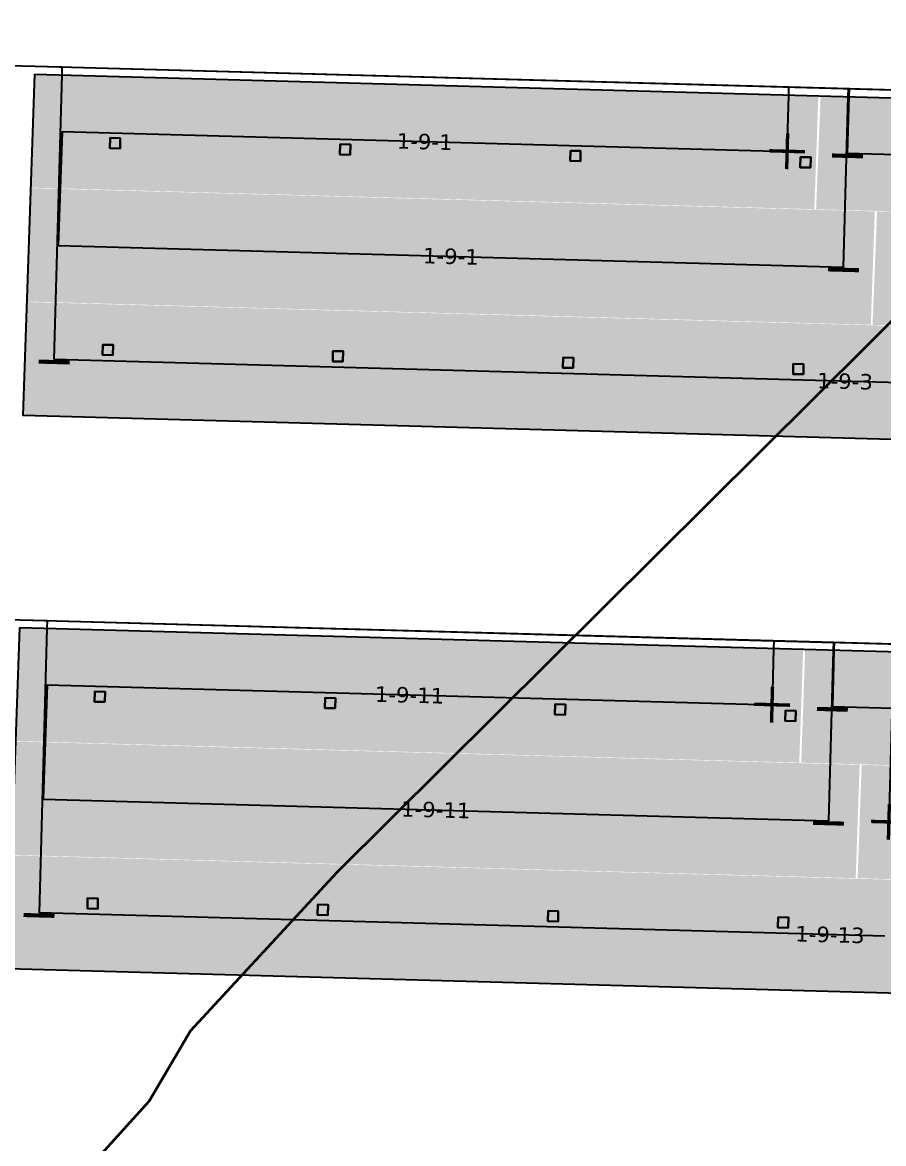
# Model space of a CAD drawing. Header units: metres. Extents: x 1477905 to 1478744, y 4202276 to 4202610.
# Drawn here: x 1478208.17 to 1478224.87, y 4202378.88 to 4202400.62 of the extents above; entities that cross this region are included whole.
import ezdxf

# ---------------------------------------------------------------- set-up
doc = ezdxf.new("R2010")
doc.units = ezdxf.units.M
doc.layers.add('Nouveau Terrain - CN - Courbes', color=22, linetype='Continuous', lineweight=0)
for name, color, linetype in [('PVcase Device Coloring', 7, 'Continuous'), ('PVcase Polarity Symbols', 7, 'Continuous'), ('PVcase Poles', 7, 'Continuous'), ('PVcase PV Modules (full frames)', 142, 'Continuous'), ('PVcase PV Modules (optimised)', 142, 'Continuous'), ('PVcase String Cables', 150, 'Continuous'), ('PVcase Stringing Numbers', 7, 'Continuous'), ('PVcase Strings', 92, 'Continuous')]:
    doc.layers.add(name, color=color, linetype=linetype)
doc.styles.get("Standard").update_dxf_attribs({"font": 'verdana.ttf'})
doc.styles.add('UBS-Style de texte', font='verdana.ttf')

# ---------------------------------------------------------------- blocks, each defined once
blk = doc.blocks.new('3P18@15DEG F FX ID1 PVBlock')
at = {"layer": 'PVcase PV Modules (optimised)', "color": 0}
blk.add_polyline3d([(0, 0, 1.773945735132677), (21.06698842950539, -0.5810537936249766, 1.773945735132684), (20.88445742833417, -7.198992669318528, 7.019385073192552e-15), (-0.1825310011712116, -6.617938875693552, 0)], close=True, dxfattribs=at)

msp = doc.modelspace()

# ---------------------------------------------------------------- hatches: boundary and pattern name
at = {"layer": 'PVcase Device Coloring', "true_color": 0x1eec00, "transparency": 33554582}
for points in [[(1478208.407984253, 4202399.616676929), (1478208.331301788, 4202397.417576113), (1478223.529904494, 4202396.998379711), (1478223.606586959, 4202399.197480528)], [(1478223.651628445, 4202399.196238227), (1478223.563607562, 4202396.997450138), (1478240.165861698, 4202396.539539279), (1478240.253882581, 4202398.738327369)], [(1478208.330965166, 4202397.407922465), (1478208.254282701, 4202395.208821649), (1478224.625006445, 4202394.757296688), (1478224.70168891, 4202396.956397505)], [(1478224.746730395, 4202396.955155204), (1478224.658709512, 4202394.756367114), (1478240.077454419, 4202394.331098915), (1478240.165475302, 4202396.529887005)], [(1478208.260016788, 4202395.199000564), (1478208.171995905, 4202393.000212475), (1478239.989047141, 4202392.122658552), (1478240.077068024, 4202394.321446641)], [(1478208.114450911, 4202388.88457876), (1478208.037706639, 4202386.685479647), (1478223.236265916, 4202386.266284444), (1478223.313010188, 4202388.465383557)], [(1478223.352192543, 4202388.464302857), (1478223.275046257, 4202386.265214833), (1478239.857457363, 4202385.807851272), (1478239.934603648, 4202388.006939296)], [(1478208.037369746, 4202386.675826008), (1478207.960625475, 4202384.476726895), (1478224.33130244, 4202384.025203225), (1478224.408046711, 4202386.224302338)], [(1478224.447229066, 4202386.223221639), (1478224.37008278, 4202384.024133615), (1478239.779972419, 4202383.599109656), (1478239.857118705, 4202385.79819768)], [(1478207.960500272, 4202384.467067417), (1478207.883353986, 4202382.267979393), (1478239.702487475, 4202381.390368041), (1478239.779633761, 4202383.589456065)]]:
    msp.add_hatch(color=3, dxfattribs=at).paths.add_polyline_path(points, flags=0)

# ---------------------------------------------------------------- linework, layer by layer
at = {"layer": 'Nouveau Terrain - CN - Courbes', "linetype": 'Continuous', "lineweight": 35}
msp.add_polyline3d([(1478191.782635741, 4202356.570647975, 79), (1478193.89331294, 4202358.324786164, 79), (1478195.737303268, 4202360.256982432, 79), (1478197.314606725, 4202362.367236781, 79), (1478200.251802954, 4202367.235182418, 79), (1478203.914042377, 4202372.327660529, 79), (1478207.918292536, 4202376.715558602, 79), (1478210.622893586, 4202379.700179767, 79), (1478211.424748836, 4202381.066530217, 79), (1478214.269165729, 4202384.139346729, 79), (1478230.73496988, 4202400.497210523, 79), (1478231.185462881, 4202401.067390285, 79), (1478231.189882716, 4202401.065276367, 79), (1478214.497266009, 4202439.76163587, 79), (1478213.574482175, 4202441.461250806, 79), (1478212.620447949, 4202441.535727794, 79), (1478210.986722192, 4202443.136237929, 79), (1478201.027599666, 4202459.38765746, 79), (1478198.790491017, 4202462.950725718, 79), (1478198.141995931, 4202464.664792827, 79), (1478198.128734443, 4202465.427372285, 79), (1478198.906600003, 4202468.265673866, 79)], dxfattribs=at)
at = {"layer": 'PVcase Poles'}
for points in [[(1478209.858901103, 4202398.180127949, 78.45183198407285), (1478209.864415256, 4202398.380051921, 78.45183198407285), (1478209.864415256, 4202398.380051921, 81.78515316226411), (1478209.858901103, 4202398.180127949, 81.73154352425762), (1478209.858901103, 4202398.180127949, 78.45183198407285), (1478210.058825074, 4202398.174613797, 78.45183198407285), (1478210.058825074, 4202398.174613797, 81.72610640476356), (1478209.858901103, 4202398.180127949, 81.73154352425762), (1478210.058825074, 4202398.174613797, 81.72610640476356), (1478210.064339226, 4202398.374537769, 81.77971604277003), (1478210.064339226, 4202398.374537769, 78.45183198407285), (1478210.058825074, 4202398.174613797, 78.45183198407285), (1478210.064339226, 4202398.374537769, 78.45183198407285), (1478209.864415256, 4202398.380051921, 78.45183198407285), (1478210.064339226, 4202398.374537769, 78.45183198407285), (1478210.064339226, 4202398.374537769, 81.77971604277003), (1478209.864415256, 4202398.380051921, 81.78515316226411)], [(1478214.324552352, 4202398.056959723, 78.33525065766472), (1478214.330066505, 4202398.256883695, 78.33525065766472), (1478214.330066505, 4202398.256883695, 81.66370559771633), (1478214.324552352, 4202398.056959723, 81.61009595970984), (1478214.324552352, 4202398.056959723, 78.33525065766472), (1478214.524476323, 4202398.051445571, 78.33525065766472), (1478214.524476323, 4202398.051445571, 81.60465884021578), (1478214.324552352, 4202398.056959723, 81.61009595970984), (1478214.524476323, 4202398.051445571, 81.60465884021578), (1478214.529990475, 4202398.251369542, 81.65826847822227), (1478214.529990475, 4202398.251369542, 78.33525065766472), (1478214.524476323, 4202398.051445571, 78.33525065766472), (1478214.529990475, 4202398.251369542, 78.33525065766472), (1478214.330066505, 4202398.256883695, 78.33525065766472), (1478214.529990475, 4202398.251369542, 78.33525065766472), (1478214.529990475, 4202398.251369542, 81.65826847822227), (1478214.330066505, 4202398.256883695, 81.66370559771633)], [(1478218.790203601, 4202397.933791497, 78.22312283346403), (1478218.795717753, 4202398.133715468, 78.22312283346403), (1478218.795717753, 4202398.133715468, 81.54225803317317), (1478218.790203601, 4202397.933791497, 81.48864839516668), (1478218.790203601, 4202397.933791497, 78.22312283346403), (1478218.990127572, 4202397.928277344, 78.22312283346403), (1478218.990127572, 4202397.928277344, 81.48321127567262), (1478218.790203601, 4202397.933791497, 81.48864839516668), (1478218.990127572, 4202397.928277344, 81.48321127567262), (1478218.995641724, 4202398.128201316, 81.5368209136791), (1478218.995641724, 4202398.128201316, 78.22312283346403), (1478218.990127572, 4202397.928277344, 78.22312283346403), (1478218.995641724, 4202398.128201316, 78.22312283346403), (1478218.795717753, 4202398.133715468, 78.22312283346403), (1478218.995641724, 4202398.128201316, 78.22312283346403), (1478218.995641724, 4202398.128201316, 81.5368209136791), (1478218.795717753, 4202398.133715468, 81.54225803317317)], [(1478223.25585485, 4202397.81062327, 78.06351415754759), (1478223.261369003, 4202398.010547242, 78.06351415754759), (1478223.261369003, 4202398.010547242, 81.42081046862539), (1478223.25585485, 4202397.81062327, 81.3672008306189), (1478223.25585485, 4202397.81062327, 78.06351415754759), (1478223.455778821, 4202397.805109118, 78.06351415754759), (1478223.455778821, 4202397.805109118, 81.36176371112484), (1478223.25585485, 4202397.81062327, 81.3672008306189), (1478223.455778821, 4202397.805109118, 81.36176371112484), (1478223.461292973, 4202398.00503309, 81.41537334913133), (1478223.461292973, 4202398.00503309, 78.06351415754759), (1478223.455778821, 4202397.805109118, 78.06351415754759), (1478223.461292973, 4202398.00503309, 78.06351415754759), (1478223.261369003, 4202398.010547242, 78.06351415754759), (1478223.461292973, 4202398.00503309, 78.06351415754759), (1478223.461292973, 4202398.00503309, 81.41537334913133), (1478223.261369003, 4202398.010547242, 81.42081046862539)], [(1478209.71911911, 4202394.171457967, 78.36077518531188), (1478209.724633262, 4202394.371381938, 78.36077518531188), (1478209.724633262, 4202394.371381938, 80.71080587991209), (1478209.71911911, 4202394.171457967, 80.6571962419056), (1478209.71911911, 4202394.171457967, 78.36077518531188), (1478209.919043081, 4202394.165943814, 78.36077518531188), (1478209.919043081, 4202394.165943814, 80.65175912241153), (1478209.71911911, 4202394.171457967, 80.6571962419056), (1478209.919043081, 4202394.165943814, 80.65175912241153), (1478209.924557233, 4202394.365867786, 80.70536876041801), (1478209.924557233, 4202394.365867786, 78.36077518531188), (1478209.919043081, 4202394.165943814, 78.36077518531188), (1478209.924557233, 4202394.365867786, 78.36077518531188), (1478209.724633262, 4202394.371381938, 78.36077518531188), (1478209.924557233, 4202394.365867786, 78.36077518531188), (1478209.924557233, 4202394.365867786, 80.70536876041801), (1478209.724633262, 4202394.371381938, 80.71080587991209)], [(1478214.184770359, 4202394.04828974, 78.24564300563632), (1478214.190284511, 4202394.248213712, 78.24564300563632), (1478214.190284511, 4202394.248213712, 80.58935831536891), (1478214.184770359, 4202394.04828974, 80.53574867736242), (1478214.184770359, 4202394.04828974, 78.24564300563632), (1478214.38469433, 4202394.042775588, 78.24564300563632), (1478214.38469433, 4202394.042775588, 80.53031155786836), (1478214.184770359, 4202394.04828974, 80.53574867736242), (1478214.38469433, 4202394.042775588, 80.53031155786836), (1478214.390208482, 4202394.24269956, 80.58392119587485), (1478214.390208482, 4202394.24269956, 78.24564300563632), (1478214.38469433, 4202394.042775588, 78.24564300563632), (1478214.390208482, 4202394.24269956, 78.24564300563632), (1478214.190284511, 4202394.248213712, 78.24564300563632), (1478214.390208482, 4202394.24269956, 78.24564300563632), (1478214.390208482, 4202394.24269956, 80.58392119587485), (1478214.190284511, 4202394.248213712, 80.58935831536891)], [(1478218.650421608, 4202393.925121513, 78.13132539908915), (1478218.65593576, 4202394.125045485, 78.13132539908915), (1478218.65593576, 4202394.125045485, 80.4679107505755), (1478218.650421608, 4202393.925121513, 80.41430111256902), (1478218.650421608, 4202393.925121513, 78.13132539908915), (1478218.850345579, 4202393.919607361, 78.13132539908915), (1478218.850345579, 4202393.919607361, 80.40886399307495), (1478218.650421608, 4202393.925121513, 80.41430111256902), (1478218.850345579, 4202393.919607361, 80.40886399307495), (1478218.855859731, 4202394.119531333, 80.46247363108144), (1478218.855859731, 4202394.119531333, 78.13132539908915), (1478218.850345579, 4202393.919607361, 78.13132539908915), (1478218.855859731, 4202394.119531333, 78.13132539908915), (1478218.65593576, 4202394.125045485, 78.13132539908915), (1478218.855859731, 4202394.119531333, 78.13132539908915), (1478218.855859731, 4202394.119531333, 80.46247363108144), (1478218.65593576, 4202394.125045485, 80.4679107505755)], [(1478223.116072857, 4202393.801953288, 78.02084931168085), (1478223.121587009, 4202394.001877259, 78.02084931168085), (1478223.121587009, 4202394.001877259, 80.34646318627797), (1478223.116072857, 4202393.801953288, 80.2928535482715), (1478223.116072857, 4202393.801953288, 78.02084931168085), (1478223.315996828, 4202393.796439135, 78.02084931168085), (1478223.315996828, 4202393.796439135, 80.28741642877742), (1478223.116072857, 4202393.801953288, 80.2928535482715), (1478223.315996828, 4202393.796439135, 80.28741642877742), (1478223.32151098, 4202393.996363107, 80.34102606678391), (1478223.32151098, 4202393.996363107, 78.02084931168085), (1478223.315996828, 4202393.796439135, 78.02084931168085), (1478223.32151098, 4202393.996363107, 78.02084931168085), (1478223.121587009, 4202394.001877259, 78.02084931168085), (1478223.32151098, 4202393.996363107, 78.02084931168085), (1478223.32151098, 4202393.996363107, 80.34102606678391), (1478223.121587009, 4202394.001877259, 80.34646318627797)], [(1478209.565326789, 4202387.448030909, 78.20312914378984), (1478209.570840942, 4202387.64795488, 78.20312914378984), (1478209.570840942, 4202387.64795488, 81.54283992979519), (1478209.565326789, 4202387.448030909, 81.48923013860134), (1478209.565326789, 4202387.448030909, 78.20312914378984), (1478209.76525076, 4202387.442516756, 78.20312914378984), (1478209.76525076, 4202387.442516756, 81.4837720219398), (1478209.565326789, 4202387.448030909, 81.48923013860134), (1478209.76525076, 4202387.442516756, 81.4837720219398), (1478209.770764912, 4202387.642440728, 81.53738181313365), (1478209.770764912, 4202387.642440728, 78.20312914378984), (1478209.76525076, 4202387.442516756, 78.20312914378984), (1478209.770764912, 4202387.642440728, 78.20312914378984), (1478209.570840942, 4202387.64795488, 78.20312914378984), (1478209.770764912, 4202387.642440728, 78.20312914378984), (1478209.770764912, 4202387.642440728, 81.53738181313365), (1478209.570840942, 4202387.64795488, 81.54283992979519)], [(1478214.030965278, 4202387.324863035, 78.08546421280725), (1478214.03647943, 4202387.524787007, 78.08546421280725), (1478214.03647943, 4202387.524787007, 81.42092370547279), (1478214.030965278, 4202387.324863035, 81.36731391427894), (1478214.030965278, 4202387.324863035, 78.08546421280725), (1478214.230889248, 4202387.319348883, 78.08546421280725), (1478214.230889248, 4202387.319348883, 81.3618557976174), (1478214.030965278, 4202387.324863035, 81.36731391427894), (1478214.230889248, 4202387.319348883, 81.3618557976174), (1478214.236403401, 4202387.519272855, 81.41546558881124), (1478214.236403401, 4202387.519272855, 78.08546421280725), (1478214.230889248, 4202387.319348883, 78.08546421280725), (1478214.236403401, 4202387.519272855, 78.08546421280725), (1478214.03647943, 4202387.524787007, 78.08546421280725), (1478214.236403401, 4202387.519272855, 78.08546421280725), (1478214.236403401, 4202387.519272855, 81.41546558881124), (1478214.03647943, 4202387.524787007, 81.42092370547279)], [(1478218.496603766, 4202387.20169516, 77.97071826747022), (1478218.502117919, 4202387.401619132, 77.97071826747022), (1478218.502117919, 4202387.401619132, 81.29900748064526), (1478218.496603766, 4202387.20169516, 81.24539768945142), (1478218.496603766, 4202387.20169516, 77.97071826747022), (1478218.696527737, 4202387.196181008, 77.97071826747022), (1478218.696527737, 4202387.196181008, 81.23993957278986), (1478218.496603766, 4202387.20169516, 81.24539768945142), (1478218.696527737, 4202387.196181008, 81.23993957278986), (1478218.702041889, 4202387.396104979, 81.29354936398371), (1478218.702041889, 4202387.396104979, 77.97071826747022), (1478218.696527737, 4202387.196181008, 77.97071826747022), (1478218.702041889, 4202387.396104979, 77.97071826747022), (1478218.502117919, 4202387.401619132, 77.97071826747022), (1478218.702041889, 4202387.396104979, 77.97071826747022), (1478218.702041889, 4202387.396104979, 81.29354936398371), (1478218.502117919, 4202387.401619132, 81.29900748064526)], [(1478222.962242255, 4202387.078527286, 77.85128979204828), (1478222.967756407, 4202387.278451257, 77.85128979204828), (1478222.967756407, 4202387.278451257, 81.17709125607261), (1478222.962242255, 4202387.078527286, 81.12348146487876), (1478222.962242255, 4202387.078527286, 77.85128979204828), (1478223.162166225, 4202387.073013133, 77.85128979204828), (1478223.162166225, 4202387.073013133, 81.11802334821722), (1478222.962242255, 4202387.078527286, 81.12348146487876), (1478223.162166225, 4202387.073013133, 81.11802334821722), (1478223.167680378, 4202387.272937105, 81.17163313941107), (1478223.167680378, 4202387.272937105, 77.85128979204828), (1478223.162166225, 4202387.073013133, 77.85128979204828), (1478223.167680378, 4202387.272937105, 77.85128979204828), (1478222.967756407, 4202387.278451257, 77.85128979204828), (1478223.167680378, 4202387.272937105, 77.85128979204828), (1478223.167680378, 4202387.272937105, 81.17163313941107), (1478222.967756407, 4202387.278451257, 81.17709125607261)], [(1478209.425432132, 4202383.439364034, 78.11115058840645), (1478209.430946284, 4202383.639288005, 78.11115058840645), (1478209.430946284, 4202383.639288005, 80.4684957175267), (1478209.425432132, 4202383.439364034, 80.41488592633284), (1478209.425432132, 4202383.439364034, 78.11115058840645), (1478209.625356102, 4202383.433849881, 78.11115058840645), (1478209.625356102, 4202383.433849881, 80.4094278096713), (1478209.425432132, 4202383.439364034, 80.41488592633284), (1478209.625356102, 4202383.433849881, 80.4094278096713), (1478209.630870255, 4202383.633773853, 80.46303760086514), (1478209.630870255, 4202383.633773853, 78.11115058840645), (1478209.625356102, 4202383.433849881, 78.11115058840645), (1478209.630870255, 4202383.633773853, 78.11115058840645), (1478209.430946284, 4202383.639288005, 78.11115058840645), (1478209.630870255, 4202383.633773853, 78.11115058840645), (1478209.630870255, 4202383.633773853, 80.46303760086514), (1478209.430946284, 4202383.639288005, 80.4684957175267)], [(1478213.89107062, 4202383.316196159, 77.98934409371572), (1478213.896584772, 4202383.516120131, 77.98934409371572), (1478213.896584772, 4202383.516120131, 80.34657949295404), (1478213.89107062, 4202383.316196159, 80.2929697017602), (1478213.89107062, 4202383.316196159, 77.98934409371572), (1478214.090994591, 4202383.310682007, 77.98934409371572), (1478214.090994591, 4202383.310682007, 80.28751158509864), (1478213.89107062, 4202383.316196159, 80.2929697017602), (1478214.090994591, 4202383.310682007, 80.28751158509864), (1478214.096508743, 4202383.510605979, 80.34112137629249), (1478214.096508743, 4202383.510605979, 77.98934409371572), (1478214.090994591, 4202383.310682007, 77.98934409371572), (1478214.096508743, 4202383.510605979, 77.98934409371572), (1478213.896584772, 4202383.516120131, 77.98934409371572), (1478214.096508743, 4202383.510605979, 77.98934409371572), (1478214.096508743, 4202383.510605979, 80.34112137629249), (1478213.896584772, 4202383.516120131, 80.34657949295404)], [(1478218.356709108, 4202383.193028284, 77.87081817853422), (1478218.362223261, 4202383.392952256, 77.87081817853422), (1478218.362223261, 4202383.392952256, 80.22466326813114), (1478218.356709108, 4202383.193028284, 80.1710534769373), (1478218.356709108, 4202383.193028284, 77.87081817853422), (1478218.556633079, 4202383.187514132, 77.87081817853422), (1478218.556633079, 4202383.187514132, 80.16559536027574), (1478218.356709108, 4202383.193028284, 80.1710534769373), (1478218.556633079, 4202383.187514132, 80.16559536027574), (1478218.562147231, 4202383.387438104, 80.2192051514696), (1478218.562147231, 4202383.387438104, 77.87081817853422), (1478218.556633079, 4202383.187514132, 77.87081817853422), (1478218.562147231, 4202383.387438104, 77.87081817853422), (1478218.362223261, 4202383.392952256, 77.87081817853422), (1478218.562147231, 4202383.387438104, 77.87081817853422), (1478218.562147231, 4202383.387438104, 80.2192051514696), (1478218.362223261, 4202383.392952256, 80.22466326813114)], [(1478222.822347597, 4202383.069860411, 77.7511479241242), (1478222.827861749, 4202383.269784383, 77.7511479241242), (1478222.827861749, 4202383.269784383, 80.10274704380873), (1478222.822347597, 4202383.069860411, 80.0491372526149), (1478222.822347597, 4202383.069860411, 77.7511479241242), (1478223.022271567, 4202383.064346259, 77.7511479241242), (1478223.022271567, 4202383.064346259, 80.04367913595334), (1478222.822347597, 4202383.069860411, 80.0491372526149), (1478223.022271567, 4202383.064346259, 80.04367913595334), (1478223.02778572, 4202383.26427023, 80.09728892714719), (1478223.02778572, 4202383.26427023, 77.7511479241242), (1478223.022271567, 4202383.064346259, 77.7511479241242), (1478223.02778572, 4202383.26427023, 77.7511479241242), (1478222.827861749, 4202383.269784383, 77.7511479241242), (1478223.02778572, 4202383.26427023, 77.7511479241242), (1478223.02778572, 4202383.26427023, 80.09728892714719), (1478222.827861749, 4202383.269784383, 80.10274704380873)]]:
    msp.add_polyline3d(points, dxfattribs=at)
at = {"layer": 'PVcase String Cables'}
for points in [[(1478198.077150993, 4202400.051671227, 82.4344724323605), (1478197.653434403, 4202400.063357859, 82.44631280451883), (1478197.653434403, 4202400.063357859, 79.01792966837591), (1478196.495855654, 4202400.095285323, 79.04914734334491), (1478196.422186213, 4202397.412268665, 78.99032250332476), (1478196.348516772, 4202394.729252008, 78.93487078461047), (1478196.274847331, 4202392.046235351, 78.88043313743755), (1478196.20117789, 4202389.363218693, 78.82818055881437), (1478197.360476769, 4202389.331243786, 78.7938298726149), (1478197.360476769, 4202389.331243786, 82.22284856534971), (1478207.869870864, 4202389.041381605, 81.9114971983609), (1478208.119682573, 4202389.034491487, 81.90408756729957), (1478229.178830289, 4202388.45365396, 81.3291525856477), (1478229.42997236, 4202388.446727148, 81.32242218914409), (1478250.488723002, 4202387.865900573, 80.7331116535981), (1478250.82466167, 4202387.856634966, 80.71148279895014), (1478265.395172799, 4202387.454762119, 79.60924390641031), (1478265.391037184, 4202387.304819136, 79.60901472616615), (1478265.360704122, 4202386.205047852, 79.31337816347273)], [(1478198.077150993, 4202400.051671227, 82.4344724323605), (1478197.653434403, 4202400.063357859, 82.44631280451883), (1478197.653434403, 4202400.063357859, 79.01792966837591), (1478196.495855654, 4202400.095285323, 79.04914734334491), (1478196.422186213, 4202397.412268665, 78.99032250332476), (1478196.348516772, 4202394.729252008, 78.93487078461047), (1478196.274847331, 4202392.046235351, 78.88043313743755), (1478196.20117789, 4202389.363218693, 78.82818055881437), (1478197.360476769, 4202389.331243786, 78.7938298726149), (1478197.360476769, 4202389.331243786, 82.22284856534971), (1478207.869870864, 4202389.041381605, 81.9114971983609), (1478208.119682573, 4202389.034491487, 81.90408756729957), (1478229.178830289, 4202388.45365396, 81.3291525856486), (1478229.42997236, 4202388.446727149, 81.322422189145), (1478250.488723002, 4202387.865900574, 80.73311165359901), (1478250.82466167, 4202387.856634967, 80.71148279895351), (1478266.519752706, 4202387.423744805, 79.52417100119361), (1478266.515617092, 4202387.27380182, 79.52394182094302), (1478266.424351592, 4202383.964832382, 78.63443655246488)], [(1478198.077150993, 4202400.051671227, 82.4344724323605), (1478197.653434403, 4202400.063357859, 82.44631280451883), (1478197.653434403, 4202400.063357859, 79.01792966837591), (1478196.495855654, 4202400.095285323, 79.04914734334491), (1478196.422186213, 4202397.412268665, 78.99032250333144), (1478196.348516772, 4202394.729252008, 78.93487078461047), (1478196.274847331, 4202392.046235351, 78.88043313743755), (1478196.20117789, 4202389.363218693, 78.82818055882113), (1478197.360476769, 4202389.331243786, 78.7938298726149), (1478197.360476769, 4202389.331243786, 82.22284856534971), (1478207.869870864, 4202389.041381603, 81.91149719835896), (1478208.119682572, 4202389.034491485, 81.90408756730415), (1478229.178830289, 4202388.453653954, 81.32915258564874), (1478229.42997236, 4202388.446727143, 81.32242218914512), (1478250.488723002, 4202387.865900563, 80.73311165360107), (1478250.82466167, 4202387.856634957, 80.71148279895168), (1478271.831672875, 4202387.277235416, 79.12233163175424), (1478272.107953046, 4202387.269615264, 79.09774068991116), (1478293.089544215, 4202386.690916839, 77.2020705859314), (1478293.339238852, 4202386.68402995, 77.17978794884039), (1478297.380639609, 4202386.572563082, 76.83608099701873), (1478297.376503995, 4202386.422620102, 76.83579155439061), (1478297.346170932, 4202385.322848818, 76.53993327863292)], [(1478198.077150993, 4202400.051671227, 82.4344724323605), (1478197.653434403, 4202400.063357859, 82.44631280451883), (1478197.653434403, 4202400.063357859, 79.01792966837591), (1478196.495855654, 4202400.095285323, 79.04914734334491), (1478196.422186213, 4202397.412268665, 78.99032250332476), (1478196.348516772, 4202394.729252008, 78.93487078461047), (1478196.274847331, 4202392.046235351, 78.88043313743037), (1478196.20117789, 4202389.363218693, 78.82818055880762), (1478197.360476769, 4202389.331243786, 78.7938298726149), (1478197.360476769, 4202389.331243786, 82.22284856534971), (1478207.869870864, 4202389.041381603, 81.91149719835896), (1478208.119682572, 4202389.034491485, 81.90408756730415), (1478229.178830289, 4202388.453653954, 81.32915258564874), (1478229.42997236, 4202388.446727143, 81.32242218914512), (1478250.488723002, 4202387.865900563, 80.73311165360107), (1478250.82466167, 4202387.856634956, 80.71148279894832), (1478271.831672875, 4202387.277235415, 79.12233163175087), (1478272.107953046, 4202387.269615264, 79.09774068991116), (1478293.089544215, 4202386.690916839, 77.2020705859314), (1478293.339238852, 4202386.68402995, 77.17978794884039), (1478298.498835768, 4202386.541721839, 76.74098233783238), (1478298.494700154, 4202386.391778858, 76.74069289520425), (1478298.403434653, 4202383.08280942, 75.85052054104145)], [(1478198.077150993, 4202400.051671227, 82.4344724323605), (1478197.653434403, 4202400.063357859, 82.44631280451883), (1478197.653434403, 4202400.063357859, 79.01792966837591), (1478196.495855654, 4202400.095285323, 79.04914734334491), (1478196.422186213, 4202397.412268665, 78.99032250333144), (1478196.348516772, 4202394.729252007, 78.93487078459047), (1478196.274847331, 4202392.04623535, 78.8804331374196), (1478196.20117789, 4202389.363218692, 78.82818055880033), (1478197.360476769, 4202389.331243785, 78.7938298725941), (1478197.360476769, 4202389.331243785, 82.22284856534873), (1478207.869870864, 4202389.041381602, 81.91149719835798), (1478208.119682572, 4202389.034491484, 81.90408756730325), (1478229.178830289, 4202388.453653953, 81.32915258564786), (1478229.42997236, 4202388.446727142, 81.3224221891442), (1478250.488723002, 4202387.865900563, 80.73311165360107), (1478250.82466167, 4202387.856634956, 80.71148279894832), (1478271.831672875, 4202387.277235415, 79.12233163175087), (1478272.107953046, 4202387.269615264, 79.09774068991116), (1478293.089544215, 4202386.690916839, 77.2020705859314), (1478293.339238852, 4202386.68402995, 77.17978794884039), (1478299.667175425, 4202386.509497575, 76.64161915011414), (1478299.66303981, 4202386.359554594, 76.64132970748203), (1478299.57177431, 4202383.050585157, 75.75115735355197)], [(1478198.077150993, 4202400.051671227, 82.4344724323605), (1478197.653434403, 4202400.063357859, 82.44631280451883), (1478197.653434403, 4202400.063357859, 79.01792966837591), (1478196.495855654, 4202400.095285323, 79.04914734334491), (1478196.422186213, 4202397.412268665, 78.99032250333144), (1478196.348516772, 4202394.729252007, 78.93487078459047), (1478196.274847331, 4202392.04623535, 78.8804331374196), (1478196.20117789, 4202389.363218692, 78.82818055880033), (1478197.360476769, 4202389.331243785, 78.7938298725941), (1478197.360476769, 4202389.331243785, 82.22284856534873), (1478207.869870864, 4202389.041381602, 81.91149719835798), (1478208.119682572, 4202389.034491484, 81.90408756730325), (1478229.178830289, 4202388.453653953, 81.32915258564786), (1478229.42997236, 4202388.446727142, 81.3224221891442), (1478250.488723002, 4202387.865900563, 80.73311165360107), (1478250.82466167, 4202387.856634956, 80.71148279894832), (1478271.831672875, 4202387.277235415, 79.12233163175087), (1478272.107953046, 4202387.269615264, 79.09774068991116), (1478293.089544215, 4202386.690916839, 77.2020705859314), (1478293.339238852, 4202386.68402995, 77.17978794884039), (1478298.548979266, 4202386.540338819, 76.7367178093005), (1478298.544843652, 4202386.390395838, 76.73642836666839), (1478298.514510589, 4202385.290624554, 76.44057009089092)], [(1478198.077150993, 4202400.051671227, 82.4344724323605), (1478197.653434403, 4202400.063357859, 82.44631280451883), (1478197.653434403, 4202400.063357859, 79.01792966837591), (1478196.495855654, 4202400.095285323, 79.04914734334491), (1478196.422186213, 4202397.412268665, 78.99032250333144), (1478196.348516772, 4202394.729252008, 78.93487078461047), (1478196.274847331, 4202392.046235351, 78.88043313743755), (1478196.20117789, 4202389.363218693, 78.82818055882113), (1478197.360476769, 4202389.331243786, 78.7938298726149), (1478197.360476769, 4202389.331243786, 82.22284856534971), (1478207.869870864, 4202389.041381605, 81.9114971983609), (1478208.119682573, 4202389.034491487, 81.90408756729957), (1478229.178830289, 4202388.45365396, 81.3291525856486), (1478229.42997236, 4202388.446727149, 81.322422189145), (1478250.488723002, 4202387.865900573, 80.7331116535981), (1478250.82466167, 4202387.856634967, 80.71148279895351), (1478267.688968561, 4202387.391496375, 79.43572144868352), (1478267.684832947, 4202387.24155339, 79.43549226843264), (1478267.593567447, 4202383.932583952, 78.54598700007958)], [(1478198.077150993, 4202400.051671227, 82.4344724323605), (1478197.653434403, 4202400.063357859, 82.44631280451883), (1478197.653434403, 4202400.063357859, 79.01792966837591), (1478196.495855654, 4202400.095285323, 79.04914734334491), (1478196.422186213, 4202397.412268666, 78.99032250334474), (1478196.348516772, 4202394.729252009, 78.93487078463045), (1478196.274847331, 4202392.046235351, 78.88043313743037), (1478196.20117789, 4202389.363218694, 78.82818055882841), (1478197.360476769, 4202389.331243787, 78.7938298726357), (1478197.360476769, 4202389.331243787, 82.22284856535069), (1478207.869870864, 4202389.041381606, 81.911497198355), (1478208.119682573, 4202389.034491488, 81.90408756730045), (1478229.178830289, 4202388.45365396, 81.3291525856486), (1478229.42997236, 4202388.446727149, 81.322422189145), (1478250.488723002, 4202387.865900574, 80.73311165359901), (1478250.82466167, 4202387.856634967, 80.71148279895351), (1478266.564388653, 4202387.42251369, 79.52079435392088), (1478266.560253039, 4202387.272570706, 79.52056517367336), (1478266.529919977, 4202386.172799421, 79.22492861072784)], [(1478198.077150993, 4202400.051671227, 82.4344724323605), (1478197.653434403, 4202400.063357859, 82.44631280451883), (1478197.653434403, 4202400.063357859, 79.01792966837591), (1478196.495855654, 4202400.095285323, 79.04914734334491), (1478196.422186213, 4202397.412268665, 78.99032250332476), (1478196.348516772, 4202394.729252008, 78.93487078461047), (1478196.274847331, 4202392.046235351, 78.88043313743037), (1478196.20117789, 4202389.363218693, 78.82818055880762), (1478197.360476769, 4202389.331243786, 78.7938298726149), (1478197.360476769, 4202389.331243786, 82.22284856534971), (1478207.869870864, 4202389.041381603, 81.91149719835896), (1478208.119682572, 4202389.034491485, 81.90408756730415), (1478229.178830289, 4202388.453653955, 81.32915258564964), (1478229.42997236, 4202388.446727144, 81.32242218914604), (1478250.488723002, 4202387.865900565, 80.7331116536029), (1478250.82466167, 4202387.856634958, 80.71148279895505), (1478271.831672875, 4202387.277235417, 79.12233163174), (1478272.107953046, 4202387.269615266, 79.09774068991985), (1478293.089544215, 4202386.690916842, 77.20207058592341), (1478293.339238852, 4202386.684029953, 77.17978794883254), (1478313.637107809, 4202386.124189438, 75.45352542582212), (1478313.632972194, 4202385.974246451, 75.45323598318194), (1478313.480774256, 4202380.456078859, 73.96874955088634)], [(1478198.077150993, 4202400.051671227, 82.4344724323605), (1478197.653434403, 4202400.063357859, 82.44631280451883), (1478197.653434403, 4202400.063357859, 79.01792966837591), (1478196.495855654, 4202400.095285323, 79.04914734334491), (1478196.422186213, 4202397.412268665, 78.99032250333144), (1478196.348516772, 4202394.729252008, 78.93487078461047), (1478196.274847331, 4202392.046235351, 78.88043313743755), (1478196.20117789, 4202389.363218693, 78.82818055882113), (1478197.360476769, 4202389.331243786, 78.7938298726149), (1478197.360476769, 4202389.331243786, 82.22284856534971), (1478207.869870864, 4202389.041381604, 81.91149719835992), (1478208.119682572, 4202389.034491486, 81.90408756730503), (1478229.178830289, 4202388.453653957, 81.32915258564505), (1478229.42997236, 4202388.446727145, 81.32242218914135), (1478250.488723002, 4202387.865900568, 80.73311165359912), (1478250.82466167, 4202387.856634961, 80.71148279894754), (1478271.831672875, 4202387.277235421, 79.12233163173923), (1478272.107953046, 4202387.26961527, 79.09774068992057), (1478283.046038053, 4202386.967929259, 78.10949339372091), (1478283.041902439, 4202386.817986276, 78.1091668824912), (1478282.8897045, 4202381.299818684, 76.6239957419447)], [(1478198.077150993, 4202400.051671227, 82.4344724323605), (1478197.653434403, 4202400.063357859, 82.44631280451883), (1478197.653434403, 4202400.063357859, 79.01792966837591), (1478196.495855654, 4202400.095285323, 79.04914734334491), (1478196.422186213, 4202397.412268665, 78.99032250332476), (1478196.348516772, 4202394.729252008, 78.93487078461047), (1478196.274847331, 4202392.046235351, 78.88043313743755), (1478196.20117789, 4202389.363218693, 78.82818055881437), (1478197.360476769, 4202389.331243786, 78.7938298726149), (1478197.360476769, 4202389.331243786, 82.22284856534971), (1478207.869870864, 4202389.041381604, 81.91149719835992), (1478208.119682572, 4202389.034491486, 81.90408756730503), (1478229.178830289, 4202388.453653957, 81.32915258564505), (1478229.42997236, 4202388.446727145, 81.32242218914135), (1478250.488723002, 4202387.865900568, 80.73311165359912), (1478250.82466167, 4202387.856634961, 80.71148279894754), (1478271.831672875, 4202387.277235421, 79.12233163173923), (1478272.107953046, 4202387.26961527, 79.09774068992057), (1478281.878237036, 4202387.000138666, 78.21500328847544), (1478281.874101421, 4202386.850195684, 78.21467677725006), (1478281.721903483, 4202381.332028092, 76.72950563670356)], [(1478198.077150993, 4202400.051671227, 82.4344724323605), (1478197.653434403, 4202400.063357859, 82.44631280451883), (1478197.653434403, 4202400.063357859, 79.01792966837591), (1478196.495855654, 4202400.095285323, 79.04914734334491), (1478196.422186213, 4202397.412268665, 78.99032250333144), (1478196.348516772, 4202394.729252007, 78.93487078459047), (1478196.274847331, 4202392.04623535, 78.8804331374196), (1478196.20117789, 4202389.363218692, 78.82818055880033), (1478197.360476769, 4202389.331243785, 78.7938298725941), (1478197.360476769, 4202389.331243785, 82.22284856534873), (1478207.869870864, 4202389.041381604, 81.91149719835992), (1478208.119682573, 4202389.034491486, 81.90408756729867), (1478229.178830289, 4202388.45365396, 81.3291525856477), (1478229.42997236, 4202388.446727148, 81.32242218914409), (1478250.488723002, 4202387.865900573, 80.7331116535981), (1478250.82466167, 4202387.856634966, 80.71148279895014), (1478251.275310646, 4202387.844205506, 80.67739183104595), (1478251.271175031, 4202387.694262529, 80.67716265082228), (1478251.118977093, 4202382.176094937, 79.19378867685307)], [(1478198.077150993, 4202400.051671227, 82.4344724323605), (1478197.653434403, 4202400.063357859, 82.44631280451883), (1478197.653434403, 4202400.063357859, 79.01792966837591), (1478196.495855654, 4202400.095285323, 79.04914734334491), (1478196.422186213, 4202397.412268666, 78.99032250334474), (1478196.348516772, 4202394.729252009, 78.93487078463045), (1478196.274847331, 4202392.046235351, 78.88043313743755), (1478196.20117789, 4202389.363218694, 78.82818055883517), (1478197.360476769, 4202389.331243788, 78.79382987265647), (1478197.360476769, 4202389.331243788, 82.22284856535167), (1478207.869870864, 4202389.041381614, 81.91149719835691), (1478208.119682573, 4202389.034491497, 81.90408756730297), (1478222.742533217, 4202388.631175071, 81.50486968442051), (1478222.738397603, 4202388.481232086, 81.50483976124116), (1478222.70806454, 4202387.381460804, 81.20993511157248)], [(1478198.077150993, 4202400.051671227, 82.4344724323605), (1478197.653434403, 4202400.063357859, 82.44631280451883), (1478197.653434403, 4202400.063357859, 79.01792966837591), (1478196.495855654, 4202400.095285323, 79.04914734334491), (1478196.422186213, 4202397.412268665, 78.99032250332476), (1478196.348516772, 4202394.729252008, 78.93487078461047), (1478196.274847331, 4202392.046235351, 78.88043313743755), (1478196.20117789, 4202389.363218693, 78.82818055881437), (1478197.360476769, 4202389.331243787, 78.7938298726357), (1478197.360476769, 4202389.331243787, 82.22284856535069), (1478207.869870864, 4202389.041381613, 81.91149719835593), (1478208.119682573, 4202389.034491495, 81.90408756730119), (1478223.898502179, 4202388.599292006, 81.47331062026478), (1478223.894366564, 4202388.449349022, 81.47328069708628), (1478223.803101064, 4202385.140379584, 80.58597759297251)], [(1478198.077150993, 4202400.051671227, 82.4344724323605), (1478197.653434403, 4202400.063357859, 82.44631280451883), (1478197.653434403, 4202400.063357859, 79.01792966837591), (1478196.495855654, 4202400.095285323, 79.04914734334491), (1478196.422186213, 4202397.412268665, 78.99032250332476), (1478196.348516772, 4202394.729252008, 78.93487078461047), (1478196.274847331, 4202392.046235351, 78.88043313743755), (1478196.20117789, 4202389.363218693, 78.82818055881437), (1478197.360476769, 4202389.331243786, 78.7938298726149), (1478197.360476769, 4202389.331243786, 82.22284856534971), (1478207.869870864, 4202389.041381608, 81.91149719835695), (1478208.119682573, 4202389.03449149, 81.90408756730223), (1478229.178830289, 4202388.453653966, 81.32915258564758), (1478229.429972361, 4202388.446727155, 81.32242218914398), (1478249.879691628, 4202387.882698427, 80.75015485865526), (1478249.875556014, 4202387.732755441, 80.75012341979429), (1478249.723358075, 4202382.214587849, 79.2703939608657)], [(1478198.077150993, 4202400.051671227, 82.4344724323605), (1478197.653434403, 4202400.063357859, 82.44631280451883), (1478197.653434403, 4202400.063357859, 79.01792966837591), (1478196.495855654, 4202400.095285323, 79.04914734334491), (1478196.422186213, 4202397.412268665, 78.99032250333144), (1478196.348516772, 4202394.729252008, 78.93487078461047), (1478196.274847331, 4202392.046235351, 78.88043313743755), (1478196.20117789, 4202389.363218693, 78.82818055882113), (1478197.360476769, 4202389.331243786, 78.7938298726149), (1478197.360476769, 4202389.331243786, 82.22284856534971), (1478207.869870864, 4202389.041381608, 81.91149719835695), (1478208.119682573, 4202389.03449149, 81.90408756730223), (1478229.178830289, 4202388.453653968, 81.32915258564934), (1478229.429972361, 4202388.446727157, 81.3224221891458), (1478240.536031941, 4202388.140408201, 81.0116289217583), (1478240.531896327, 4202387.990465219, 81.01159748289449), (1478240.501563264, 4202386.890693936, 80.7166872723808)], [(1478198.077150993, 4202400.051671227, 82.4344724323605), (1478197.653434403, 4202400.063357859, 82.44631280451883), (1478197.653434403, 4202400.063357859, 79.01792966837591), (1478196.495855654, 4202400.095285323, 79.04914734334491), (1478196.422186213, 4202397.412268665, 78.99032250333144), (1478196.348516772, 4202394.729252008, 78.93487078461047), (1478196.274847331, 4202392.046235351, 78.88043313743755), (1478196.20117789, 4202389.363218693, 78.82818055882113), (1478197.360476769, 4202389.331243787, 78.7938298726357), (1478197.360476769, 4202389.331243787, 82.22284856535069), (1478207.869870864, 4202389.041381613, 81.91149719835593), (1478208.119682573, 4202389.034491495, 81.90408756730119), (1478225.070619866, 4202388.56696354, 81.44131068036289), (1478225.066484252, 4202388.417020556, 81.44128075718349), (1478224.975218752, 4202385.108051118, 80.55397765331998)], [(1478198.077150993, 4202400.051671227, 82.4344724323605), (1478197.653434403, 4202400.063357859, 82.44631280451883), (1478197.653434403, 4202400.063357859, 79.01792966837591), (1478196.495855654, 4202400.095285323, 79.04914734334491), (1478196.422186213, 4202397.412268665, 78.99032250332476), (1478196.348516772, 4202394.729252007, 78.93487078459047), (1478196.274847331, 4202392.04623535, 78.8804331374196), (1478196.20117789, 4202389.363218692, 78.82818055879358), (1478197.360476769, 4202389.331243786, 78.7938298726149), (1478197.360476769, 4202389.331243786, 82.22284856534971), (1478207.869870864, 4202389.041381613, 81.91149719835593), (1478208.119682573, 4202389.034491495, 81.90408756730119), (1478223.914650905, 4202388.598846605, 81.47286974451211), (1478223.910515291, 4202388.44890362, 81.47283982133273), (1478223.880182228, 4202387.349132337, 81.1779351714138)], [(1478198.077150993, 4202400.051671227, 82.4344724323605), (1478197.653434403, 4202400.063357859, 82.44631280451883), (1478197.653434403, 4202400.063357859, 79.01792966837591), (1478196.495855654, 4202400.095285323, 79.04914734334491), (1478196.422186213, 4202397.412268665, 78.99032250333144), (1478196.348516772, 4202394.729252008, 78.93487078461047), (1478196.274847331, 4202392.046235351, 78.88043313743755), (1478196.20117789, 4202389.363218693, 78.82818055882113), (1478197.360476769, 4202389.331243786, 78.7938298726149), (1478197.360476769, 4202389.331243786, 82.22284856534971), (1478207.869870864, 4202389.041381608, 81.91149719835695), (1478208.119682573, 4202389.03449149, 81.90408756730223), (1478229.178830289, 4202388.453653968, 81.32915258564934), (1478229.429972361, 4202388.446727157, 81.32242218913929), (1478239.330831342, 4202388.173649135, 81.04535539596422), (1478239.326695728, 4202388.023706153, 81.04532395710041), (1478239.174497789, 4202382.505538561, 79.56559449842209)], [(1478198.077150993, 4202400.051671227, 82.4344724323605), (1478197.653434403, 4202400.063357859, 82.44631280451883), (1478197.653434403, 4202400.063357859, 79.01792966837591), (1478196.495855654, 4202400.095285323, 79.04914734334491), (1478196.422186213, 4202397.412268665, 78.99032250333144), (1478196.348516772, 4202394.729252007, 78.93487078459047), (1478196.274847331, 4202392.04623535, 78.8804331374196), (1478196.20117789, 4202389.363218692, 78.82818055880033), (1478197.360476769, 4202389.331243787, 78.7938298726357), (1478197.360476769, 4202389.331243787, 82.22284856535069), (1478207.869870864, 4202389.041381624, 81.91149719835981), (1478208.119682573, 4202389.034491506, 81.90408756729913), (1478208.64482351, 4202389.020007466, 81.88975071477604), (1478208.640687896, 4202388.870064488, 81.8897207916029), (1478208.488489958, 4202383.351896896, 80.41001923354456)], [(1478265.637201502, 4202396.937615895, 79.26364900864199), (1478265.667534565, 4202398.037387178, 79.55914239199714), (1478265.67167018, 4202398.187330185, 79.55933263166904), (1478251.091847406, 4202398.58945986, 80.56397136792472), (1478250.801496759, 4202398.597468092, 80.58329593028238), (1478229.757212344, 4202399.177895672, 81.5614688579154), (1478229.472419595, 4202399.18575061, 81.57351971058873), (1478208.413211702, 4202399.766589797, 82.14624457597033), (1478208.163336505, 4202399.773481667, 82.15262321301088), (1478198.077150993, 4202400.051671227, 82.4344724323605)], [(1478266.705374179, 4202394.697275614, 78.59226568803723), (1478266.796639679, 4202398.006245052, 79.4813401612666), (1478266.800775294, 4202398.156188061, 79.48153040094145), (1478251.091847406, 4202398.58945986, 80.56397136792472), (1478250.801496759, 4202398.597468093, 80.58329593028411), (1478229.757212344, 4202399.177895672, 81.5614688579154), (1478229.472419595, 4202399.18575061, 81.57351971058873), (1478208.413211702, 4202399.766589797, 82.14624457597033), (1478208.163336505, 4202399.773481667, 82.15262321301088), (1478198.077150993, 4202400.051671227, 82.4344724323605)], [(1478297.644310215, 4202396.054819949, 76.59042894123304), (1478297.674643277, 4202397.154591233, 76.88652392153281), (1478297.678778893, 4202397.304534256, 76.88687765166283), (1478293.643611324, 4202397.415829205, 77.26640786150179), (1478293.379222683, 4202397.423121372, 77.29131872002701), (1478272.389595594, 4202398.002041435, 79.09576634995207), (1478272.109037418, 4202398.009779578, 79.11575875649477), (1478251.091847406, 4202398.58945986, 80.56397136792472), (1478250.801496759, 4202398.597468093, 80.58329593028411), (1478229.757212344, 4202399.177895672, 81.5614688579154), (1478229.472419595, 4202399.18575061, 81.57351971058873), (1478208.413211702, 4202399.766589797, 82.14624457597033), (1478208.163336505, 4202399.773481667, 82.15262321301088), (1478198.077150993, 4202400.051671227, 82.4344724323605)], [(1478298.695372479, 4202393.814951595, 75.89105001904038), (1478298.786637979, 4202397.123921034, 76.78193456424776), (1478298.790773595, 4202397.273864058, 76.7822882943824), (1478293.643611324, 4202397.415829205, 77.2664078614799), (1478293.379222683, 4202397.423121373, 77.29131872003104), (1478272.389595594, 4202398.002041435, 79.09576634995207), (1478272.109037418, 4202398.009779579, 79.11575875649773), (1478251.091847406, 4202398.589459861, 80.56397136792768), (1478250.801496759, 4202398.597468093, 80.58329593028411), (1478229.757212344, 4202399.177895672, 81.5614688579154), (1478229.472419595, 4202399.18575061, 81.57351971058873), (1478208.413211702, 4202399.766589797, 82.14624457597033), (1478208.163336505, 4202399.773481667, 82.15262321301088), (1478198.077150993, 4202400.051671227, 82.4344724323605)], [(1478299.862778142, 4202393.782753092, 75.78124894916456), (1478299.954043642, 4202397.091722531, 76.67213349437196), (1478299.958179258, 4202397.241665555, 76.67248722450705), (1478293.643611324, 4202397.415829205, 77.26640786150179), (1478293.379222683, 4202397.423121373, 77.29131872003104), (1478272.389595594, 4202398.002041435, 79.09576634995207), (1478272.109037418, 4202398.009779579, 79.11575875649773), (1478251.091847406, 4202398.58945986, 80.56397136792472), (1478250.801496759, 4202398.597468093, 80.58329593028411), (1478229.757212344, 4202399.177895672, 81.5614688579154), (1478229.472419595, 4202399.18575061, 81.57351971058873), (1478208.413211702, 4202399.766589797, 82.14624457597033), (1478208.163336505, 4202399.773481667, 82.15262321301088), (1478198.077150993, 4202400.051671227, 82.4344724323605)], [(1478298.811715878, 4202396.022621446, 76.48062787139887), (1478298.842048941, 4202397.122392731, 76.77672285161324), (1478298.846184556, 4202397.272335755, 76.77707658174835), (1478293.643611324, 4202397.415829205, 77.2664078614799), (1478293.379222683, 4202397.423121373, 77.29131872003104), (1478272.389595594, 4202398.002041435, 79.09576634995207), (1478272.109037418, 4202398.009779579, 79.11575875649773), (1478251.091847406, 4202398.589459861, 80.56397136792768), (1478250.801496759, 4202398.597468093, 80.58329593028411), (1478229.757212344, 4202399.177895672, 81.5614688579154), (1478229.472419595, 4202399.18575061, 81.57351971058873), (1478208.413211702, 4202399.766589797, 82.14624457597033), (1478208.163336505, 4202399.773481667, 82.15262321301088), (1478198.077150993, 4202400.051671227, 82.4344724323605)], [(1478267.875156569, 4202394.665011558, 78.51166054483056), (1478267.96642207, 4202397.973980996, 79.40073501805993), (1478267.970557685, 4202398.123924005, 79.40092525773773), (1478251.091847406, 4202398.58945986, 80.56397136792472), (1478250.801496759, 4202398.597468093, 80.58329593028411), (1478229.757212344, 4202399.177895672, 81.5614688579154), (1478229.472419595, 4202399.18575061, 81.57351971058873), (1478208.413211702, 4202399.766589797, 82.14624457597033), (1478208.163336505, 4202399.773481667, 82.15262321301088), (1478198.077150993, 4202400.051671227, 82.4344724323605)], [(1478266.806983893, 4202396.905351839, 79.18304386546261), (1478266.837316956, 4202398.005123123, 79.47853724876018), (1478266.841452571, 4202398.155066131, 79.47872748843501), (1478251.091847406, 4202398.589459861, 80.56397136792768), (1478250.801496759, 4202398.597468093, 80.58329593028411), (1478229.757212344, 4202399.177895672, 81.5614688579154), (1478229.472419595, 4202399.18575061, 81.57351971058873), (1478208.413211702, 4202399.766589797, 82.14624457597033), (1478208.163336505, 4202399.773481667, 82.15262321301088), (1478198.077150993, 4202400.051671227, 82.4344724323605)], [(1478313.755302696, 4202391.188701206, 73.87405825835475), (1478313.907500634, 4202396.706868799, 75.35973236853327), (1478313.91163625, 4202396.85681183, 75.36008609867878), (1478293.643611324, 4202397.415829205, 77.2664078614799), (1478293.379222683, 4202397.423121373, 77.29131872003104), (1478272.389595594, 4202398.002041435, 79.09576634995207), (1478272.109037418, 4202398.009779579, 79.11575875649773), (1478251.091847406, 4202398.589459861, 80.56397136792768), (1478250.801496759, 4202398.597468093, 80.58329593028411), (1478229.757212344, 4202399.177895672, 81.5614688579154), (1478229.472419595, 4202399.18575061, 81.57351971058873), (1478208.413211702, 4202399.766589797, 82.14624457597033), (1478208.163336505, 4202399.773481667, 82.15262321301088), (1478198.077150993, 4202400.051671227, 82.4344724323605)], [(1478283.182162569, 4202392.03194651, 76.66960706953604), (1478283.334360507, 4202397.550114103, 78.15420960950055), (1478283.338496122, 4202397.700057118, 78.1545053392107), (1478272.389595594, 4202398.002041434, 79.09576634994804), (1478272.109037418, 4202398.009779578, 79.1157587565108), (1478251.091847406, 4202398.58945986, 80.56397136792472), (1478250.801496759, 4202398.597468092, 80.58329593028238), (1478229.757212344, 4202399.177895672, 81.5614688579154), (1478229.472419595, 4202399.18575061, 81.57351971058873), (1478208.413211702, 4202399.766589797, 82.14624457597033), (1478208.163336505, 4202399.773481666, 82.15262321300999), (1478198.077150993, 4202400.051671227, 82.4344724323605)], [(1478282.013914285, 4202392.064168253, 76.77003967052386), (1478282.166112223, 4202397.582335846, 78.25464221069714), (1478282.170247839, 4202397.732278861, 78.25493794040689), (1478272.389595594, 4202398.002041434, 79.09576634994804), (1478272.109037418, 4202398.009779578, 79.1157587565108), (1478251.091847406, 4202398.58945986, 80.56397136792472), (1478250.801496759, 4202398.597468092, 80.58329593028238), (1478229.757212344, 4202399.177895672, 81.5614688579154), (1478229.472419595, 4202399.18575061, 81.57351971058873), (1478208.413211702, 4202399.766589797, 82.14624457597033), (1478208.163336505, 4202399.773481666, 82.15262321300999), (1478198.077150993, 4202400.051671227, 82.4344724323605)], [(1478251.396593385, 4202392.908632119, 79.04935437265797), (1478251.548791324, 4202398.426799711, 80.53200993552579), (1478251.552926939, 4202398.576742712, 80.53220017519601), (1478251.091847406, 4202398.589459861, 80.56397136792768), (1478250.801496759, 4202398.597468093, 80.58329593028411), (1478229.757212344, 4202399.177895672, 81.5614688579154), (1478229.472419595, 4202399.18575061, 81.57351971058873), (1478208.413211702, 4202399.766589797, 82.14624457597033), (1478208.163336505, 4202399.773481667, 82.15262321301088), (1478198.077150993, 4202400.051671227, 82.4344724323605)], [(1478223.001670596, 4202398.113556967, 81.45362687636354), (1478223.032003659, 4202399.21332825, 81.74853068339289), (1478223.036139273, 4202399.363271239, 81.74856037687252), (1478208.413211702, 4202399.766589797, 82.14624457597033), (1478208.163336505, 4202399.773481667, 82.15262321301088), (1478198.077150993, 4202400.051671227, 82.4344724323605)], [(1478224.096772547, 4202395.872473944, 80.82979067799438), (1478224.188038047, 4202399.181443381, 81.71709124640434), (1478224.192173662, 4202399.331386372, 81.71712093988485), (1478208.413211702, 4202399.766589798, 82.14624457597121), (1478208.163336505, 4202399.773481667, 82.15262321301088), (1478198.077150993, 4202400.051671227, 82.4344724323605)], [(1478250.008497739, 4202392.946917526, 79.13205585790581), (1478250.160695678, 4202398.465085119, 80.61280250973364), (1478250.164831292, 4202398.61502812, 80.61288918759892), (1478229.757212344, 4202399.177895672, 81.5614688579154), (1478229.472419595, 4202399.18575061, 81.57351971058873), (1478208.413211702, 4202399.766589797, 82.14624457597033), (1478208.163336505, 4202399.773481667, 82.15262321301088), (1478198.077150993, 4202400.051671227, 82.4344724323605)], [(1478240.81498893, 4202397.622243449, 80.75068345177564), (1478240.845321992, 4202398.722014734, 81.04579638921955), (1478240.849457607, 4202398.87195773, 81.04588306707618), (1478229.757212344, 4202399.177895672, 81.5614688579154), (1478229.472419595, 4202399.18575061, 81.57351971058873), (1478208.413211702, 4202399.766589797, 82.14624457597033), (1478208.163336505, 4202399.773481667, 82.15262321301088), (1478198.077150993, 4202400.051671227, 82.4344724323605)], [(1478225.268893584, 4202395.840145385, 80.79791374954718), (1478225.360159084, 4202399.149114822, 81.68521431795713), (1478225.364294699, 4202399.299057812, 81.68524401143765), (1478208.413211702, 4202399.766589797, 82.14624457597033), (1478208.163336505, 4202399.773481667, 82.15262321301088), (1478198.077150993, 4202400.051671227, 82.4344724323605)], [(1478224.173791634, 4202398.081228408, 81.42174994770195), (1478224.204124696, 4202399.180999692, 81.71665375494007), (1478224.20826031, 4202399.330942681, 81.71668344841973), (1478208.413211702, 4202399.766589797, 82.14624457597033), (1478208.163336505, 4202399.773481667, 82.15262321301088), (1478198.077150993, 4202400.051671227, 82.4344724323605)], [(1478239.466883952, 4202393.237668371, 79.6220473925496), (1478239.61908189, 4202398.755835963, 81.10279404458566), (1478239.623217505, 4202398.905778959, 81.10288072244217), (1478229.757212344, 4202399.177895672, 81.5614688579154), (1478229.472419595, 4202399.18575061, 81.57351971058873), (1478208.413211702, 4202399.766589797, 82.14624457597033), (1478208.163336505, 4202399.773481667, 82.15262321301088), (1478198.077150993, 4202400.051671227, 82.4344724323605)], [(1478208.782179977, 4202394.083990745, 80.65223147794055), (1478208.934377915, 4202399.602158336, 82.1319288077307), (1478208.938513529, 4202399.752101319, 82.13195850121048), (1478208.413211702, 4202399.766589798, 82.14624457597121), (1478208.163336505, 4202399.773481667, 82.15262321301088), (1478198.077150993, 4202400.051671227, 82.4344724323605)]]:
    msp.add_polyline3d(points, dxfattribs=at)
at = {"layer": 'PVcase Strings'}
for points in [[(1478223.001670596, 4202398.113556967), (1478221.829549559, 4202398.145885526), (1478220.657428522, 4202398.178214084), (1478219.485307485, 4202398.210542643), (1478218.313186448, 4202398.242871203), (1478217.141065411, 4202398.275199762), (1478215.968944374, 4202398.30752832), (1478214.796823337, 4202398.339856879), (1478213.624702299, 4202398.372185438), (1478212.452581262, 4202398.404513997), (1478211.280460225, 4202398.436842555), (1478210.108339188, 4202398.469171114), (1478208.936218151, 4202398.501499673), (1478208.859199064, 4202396.292745209), (1478210.031320101, 4202396.26041665), (1478211.203441138, 4202396.228088091), (1478212.375562175, 4202396.195759533), (1478213.547683212, 4202396.163430974), (1478214.71980425, 4202396.131102415), (1478215.891925287, 4202396.098773856), (1478217.064046324, 4202396.066445298), (1478218.236167361, 4202396.034116738), (1478219.408288398, 4202396.001788179), (1478220.580409435, 4202395.96945962), (1478221.752530473, 4202395.937131062), (1478222.92465151, 4202395.904802503), (1478224.096772547, 4202395.872473944)], [(1478239.643698509, 4202397.654549099), (1478238.472408088, 4202397.686854748), (1478237.301117667, 4202397.719160398), (1478236.129827247, 4202397.751466047), (1478234.958536826, 4202397.783771697), (1478233.787246405, 4202397.816077346), (1478232.615955984, 4202397.848382995), (1478231.444665563, 4202397.880688645), (1478230.273375142, 4202397.912994294), (1478228.862275782, 4202397.951914173), (1478227.690154745, 4202397.984242732), (1478226.518033708, 4202398.01657129), (1478225.345912671, 4202398.048899849), (1478224.173791634, 4202398.081228408)], [(1478225.191874497, 4202393.631390921), (1478224.01975346, 4202393.66371948), (1478222.847632423, 4202393.696048039), (1478221.675511386, 4202393.728376598), (1478220.503390348, 4202393.760705156), (1478219.331269311, 4202393.793033715), (1478218.159148274, 4202393.825362274), (1478216.987027237, 4202393.857690834), (1478215.8149062, 4202393.890019392), (1478214.642785163, 4202393.922347951), (1478213.470664125, 4202393.95467651), (1478212.298543088, 4202393.987005069), (1478211.126422051, 4202394.019333627), (1478209.954301014, 4202394.051662186), (1478208.782179977, 4202394.083990745)], [(1478222.70806454, 4202387.381460804), (1478221.535946853, 4202387.41378927), (1478220.363829165, 4202387.446117736), (1478219.191711477, 4202387.478446202), (1478218.019593789, 4202387.510774669), (1478216.847476101, 4202387.543103135), (1478215.675358413, 4202387.575431602), (1478214.503240725, 4202387.607760068), (1478213.331123038, 4202387.640088535), (1478212.15900535, 4202387.672417001), (1478210.986887662, 4202387.704745468), (1478209.814769974, 4202387.737073934), (1478208.642652286, 4202387.769402401), (1478208.565571122, 4202385.560649648), (1478209.73768881, 4202385.528321181), (1478210.909806498, 4202385.495992715), (1478212.081924186, 4202385.463664249), (1478213.254041873, 4202385.431335783), (1478214.426159561, 4202385.399007316), (1478215.598277249, 4202385.36667885), (1478216.770394937, 4202385.334350383), (1478217.942512625, 4202385.302021917), (1478219.114630312, 4202385.26969345), (1478220.286748, 4202385.237364984), (1478221.458865688, 4202385.205036517), (1478222.630983376, 4202385.172708051), (1478223.803101064, 4202385.140379584)], [(1478225.052299916, 4202387.316803871), (1478223.880182228, 4202387.349132337)], [(1478224.898137587, 4202382.899298366), (1478223.726019899, 4202382.931626832), (1478222.553902211, 4202382.963955299), (1478221.381784524, 4202382.996283765), (1478220.209666836, 4202383.028612232), (1478219.037549148, 4202383.060940698), (1478217.86543146, 4202383.093269165), (1478216.693313772, 4202383.125597631), (1478215.521196085, 4202383.157926098), (1478214.349078397, 4202383.190254563), (1478213.176960709, 4202383.22258303), (1478212.004843021, 4202383.254911496), (1478210.832725333, 4202383.287239963), (1478209.660607645, 4202383.319568429), (1478208.488489958, 4202383.351896896)]]:
    msp.add_lwpolyline(points, dxfattribs=at)

# ---------------------------------------------------------------- block references
at = {"layer": 'PVcase PV Modules (full frames)', "extrusion": (0.02716522640509698, -0.0007492507963433466, 0.9996306763488223), "rotation": 271.5798884593579}
msp.add_blockref('3P18@15DEG F FX ID1 PVBlock', (4241557.423673469, -1361277.945776218, 37087.55677775189), dxfattribs=at)
at = {"layer": 'PVcase PV Modules (full frames)', "extrusion": (0.02727005563923793, -0.0007521421172544594, 0.9996278199148263), "rotation": 271.5798884593579}
msp.add_blockref('3P18@15DEG F FX ID1 PVBlock', (4241546.687562123, -1361274.056393611, 37230.12351303753), dxfattribs=at)

# ---------------------------------------------------------------- texts
at = {"layer": 'PVcase Polarity Symbols', "color": 1, "char_height": 0.7000000000000001, "attachment_point": 5, "rotation": 358.42011154064215}
for insert in [(1478223.001670596, 4202398.113556967), (1478222.70806454, 4202387.381460804), (1478224.975218752, 4202385.108051118)]:
    msp.add_mtext('＋', dxfattribs=dict(at, insert=insert))
at = {"layer": 'PVcase Polarity Symbols', "color": 7, "char_height": 0.7000000000000001, "attachment_point": 5, "rotation": 358.42011154064215}
for insert in [(1478224.173791634, 4202398.081228408), (1478224.096772547, 4202395.872473944), (1478208.782179977, 4202394.083990745), (1478223.880182228, 4202387.349132337), (1478223.803101064, 4202385.140379584), (1478208.488489958, 4202383.351896896)]:
    msp.add_mtext('−', dxfattribs=dict(at, insert=insert))
at = {"layer": 'PVcase Stringing Numbers', "color": 18, "true_color": 0x000000, "char_height": 0.3, "attachment_point": 5, "rotation": 358.42011154064215, "style": 'UBS-Style de texte', "bg_fill": 1, "box_fill_scale": 1.5, "bg_fill_color": 7, "bg_fill_true_color": 16777215, "bg_fill_transparency": 0}
for s, insert in [('1-9-1', (1478215.968944374, 4202398.307528321)), ('1-9-1', (1478216.477985805, 4202396.082609577)), ('1-9-3', (1478224.124531964, 4202393.660829558)), ('1-9-11', (1478215.675358413, 4202387.575431602)), ('1-9-11', (1478216.184336093, 4202385.350514617)), ('1-9-13', (1478223.831493874, 4202382.928717729))]:
    msp.add_mtext(s, dxfattribs=dict(at, insert=insert))

doc.saveas('drawing.dxf')
